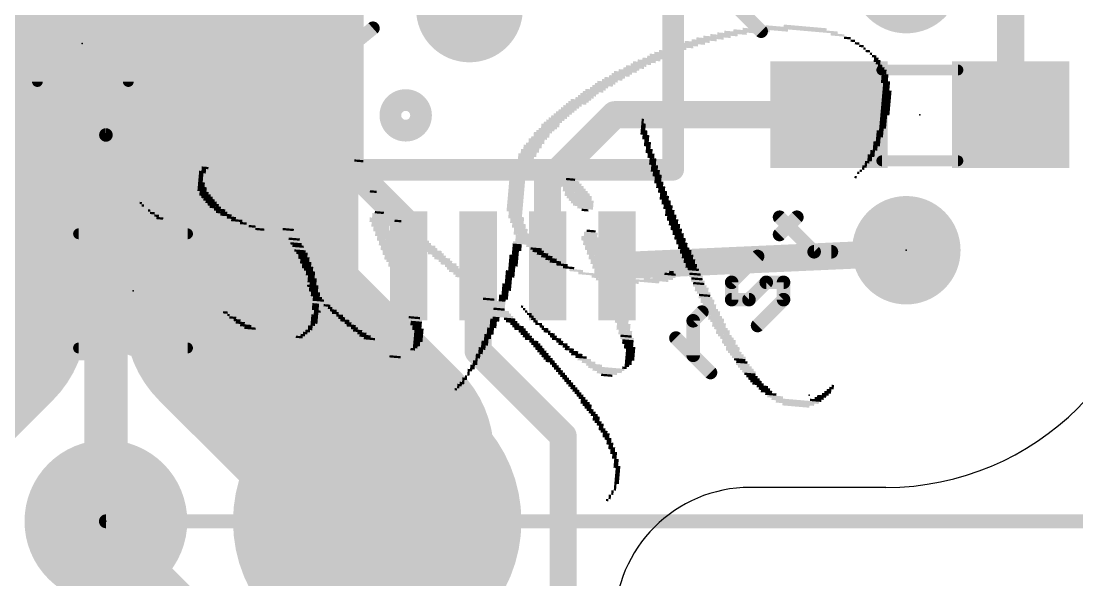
# Model space of a CAD drawing. Extents: x -4.9 to 35.5, y -5.8 to 28.4.
# Drawn here: x 11.27 to 21.16, y 1.74 to 6.97 of the extents above; entities that cross this region are included whole.
import ezdxf

# ---------------------------------------------------------------- set-up
doc = ezdxf.new("R2010")
doc.units = 0
for name, color, linetype in [('1', 12, 'CONTINUOUS'), ('16', 132, 'CONTINUOUS'), ('17', 110, 'CONTINUOUS'), ('20', 53, 'CONTINUOUS'), ('21', 40, 'CONTINUOUS'), ('22', 6, 'CONTINUOUS'), ('23', 53, 'CONTINUOUS'), ('24', 53, 'CONTINUOUS'), ('47', 253, 'CONTINUOUS'), ('51', 53, 'CONTINUOUS')]:
    doc.layers.add(name, color=color, linetype=linetype)

# ---------------------------------------------------------------- blocks, each defined once
blk = doc.blocks.new('PIE')
at = {"const_width": 0.5}
blk.add_lwpolyline([(0, -0.25, 1), (0, 0.25, 1), (0, -0.25)], format="xyb", dxfattribs=at)
blk = doc.blocks.new('RECT')
blk.add_solid([(-0.5, -0.5), (0.5, -0.5), (-0.5, 0.5), (0.5, 0.5)])
blk = doc.blocks.new('ROUNDP')
at = {"const_width": 0.5}
blk.add_lwpolyline([(0, -0.25, 1), (0, 0.25, 1), (0, -0.25)], format="xyb", dxfattribs=at)

msp = doc.modelspace()

# ---------------------------------------------------------------- linework, layer by layer
at = {"layer": '1'}
for points, const_width in [([(12.065, 12.446), (12.065, 0.0635)], 0.4064), ([(20.535, 6.096), (20.535, 10.4022)], 0.254), ([(13.4938, 7.366), (13.503, 6.4568)], 0.254), ([(13.503, 6.4568), (14.859, 5.1008)], 0.254), ([(16.2, 5.4685), (16.8275, 6.096)], 0.254), ([(16.8275, 6.096), (18.835, 6.096)], 0.254), ([(12.965, 5.0445), (11.8428, 5.9127)], 0.254), ([(16.2, 4.6803), (16.2, 5.4685)], 0.254), ([(13.335, 4.445), (12.965, 5.0445)], 0.254), ([(14.859, 5.1008), (14.859, 4.699)], 0.254), ([(13.335, 4.445), (14.605, 2.805)], 1.016), ([(19.6663, 4.8072), (19.558, 4.826)], 0.254), ([(16.85, 4.6803), (19.6663, 4.8072)], 0.254), ([(14.859, 4.699), (14.9, 4.6803)], 0.254), ([(15.55, 4.6803), (15.55, 3.881)], 0.254), ([(15.55, 3.881), (16.3449, 3.0861)], 0.254), ([(14.605, 2.805), (14.605, 2.286)], 1.016), ([(16.3449, 3.0861), (16.3449, 1.3081)], 0.254), ([(13.8049, 0.5461), (12.065, 2.286)], 0.254)]:
    msp.add_lwpolyline(points, dxfattribs=dict(at, const_width=const_width))
for points, const_width in [([(13.5479, 6.5017, 1), (13.4581, 6.4118)], 0.127), ([(13.4395, 6.4561, 1), (13.5665, 6.4574)], 0.127), ([(16.8275, 6.1595, 1), (16.8275, 6.0325)], 0.127), ([(16.8724, 6.0511, 1), (16.7826, 6.1409)], 0.127), ([(18.835, 6.0325, 1), (18.835, 6.1595)], 0.127), ([(20.4715, 6.096, 1), (20.5985, 6.096)], 0.127), ([(11.8816, 5.963, 1), (11.8039, 5.8625)], 0.127), ([(16.2635, 5.4685, 1), (16.1365, 5.4685)], 0.127), ([(16.1551, 5.5134, 1), (16.2449, 5.4236)], 0.127), ([(13.019, 5.0779, 1), (12.911, 5.0111)], 0.127), ([(12.9261, 4.9943, 1), (13.0039, 5.0947)], 0.127), ([(14.9225, 5.1008, 1), (14.7955, 5.1008)], 0.127), ([(14.8141, 5.0558, 1), (14.9039, 5.1457)], 0.127), ([(13.5358, 4.6005, 1), (13.1342, 4.2895)], 0.508), ([(19.5688, 4.8886, 1), (19.5472, 4.7634)], 0.127), ([(19.6554, 4.7447, 1), (19.6771, 4.8698)], 0.127), ([(19.6691, 4.7438, 1), (19.6634, 4.8707)], 0.127), ([(14.8854, 4.7567, 1), (14.8326, 4.6413)], 0.127), ([(14.7955, 4.699, 1), (14.9225, 4.699)], 0.127), ([(14.8736, 4.6225, 1), (14.9264, 4.738)], 0.127), ([(15.6135, 4.6803, 1), (15.4865, 4.6803)], 0.127), ([(16.8471, 4.7437, 1), (16.8529, 4.6168)], 0.127), ([(16.1365, 4.6803, 1), (16.2635, 4.6803)], 0.127), ([(13.281, 4.4116, 1), (13.389, 4.4784)], 0.127), ([(15.5949, 3.9259, 1), (15.5051, 3.8361)], 0.127), ([(15.4865, 3.881, 1), (15.6135, 3.881)], 0.127), ([(14.859, 2.805, 1), (14.351, 2.805)], 0.508), ([(14.4042, 2.6495, 1), (14.8058, 2.9605)], 0.508), ([(16.4084, 3.0861, 1), (16.2814, 3.0861)], 0.127), ([(16.3, 3.0412, 1), (16.3898, 3.131)], 0.127), ([(14.351, 2.286, 1), (14.859, 2.286)], 0.508), ([(12.1099, 2.3309, 1), (12.0201, 2.2411)], 0.127)]:
    msp.add_lwpolyline(points, format="xyb", dxfattribs=dict(at, const_width=const_width))
at = {"layer": '16', "const_width": 2.1844}
for points in [[(10.795, 4.191), (10.795, 15.621)], [(13.335, 15.621), (13.335, 4.191)], [(9.525, 2.921), (10.795, 4.191)], [(14.605, 2.921), (13.335, 4.191)], [(14.605, 2.286), (14.605, 2.921)]]:
    msp.add_lwpolyline(points, dxfattribs=at)
at = {"layer": '16', "const_width": 1.0922}
for points in [[(11.1812, 3.8048, 1), (10.4088, 4.5772)], [(13.7212, 4.5772, 1), (12.9488, 3.8048)], [(10.2489, 4.191, 1), (11.3411, 4.191)], [(12.7889, 4.191, 1), (13.8811, 4.191)], [(15.1511, 2.921, 1), (14.0589, 2.921)], [(14.2188, 2.5348, 1), (14.9912, 3.3072)], [(14.0589, 2.286, 1), (15.1511, 2.286)]]:
    msp.add_lwpolyline(points, format="xyb", dxfattribs=at)
at = {"layer": '20'}
msp.add_line((19.3675, 2.6035), (18.0975, 2.6035), dxfattribs=at)
for centre, radius, start, end in [((19.3675, 5.1435), 2.54, 270, 0), ((18.0975, 1.3335), 1.27, 90, 180)]:
    msp.add_arc(centre, radius, start, end, dxfattribs=at)
at = {"layer": '21'}
for points, const_width in [([(14.375, 8.5803), (14.375, 5.5803)], 0.2032), ([(17.375, 5.5803), (17.375, 8.5803)], 0.2032), ([(18.1989, 6.878), (17.7136, 7.3633)], 0.127), ([(18.3716, 5.1351), (18.6952, 4.8115)], 0.127), ([(18.3716, 4.9733), (18.5334, 5.1351)], 0.127), ([(12.319, 4.953), (12.319, 3.937)], 0.2032), ([(18.6952, 4.8115), (18.857, 4.8115)], 0.127), ([(17.9233, 4.525), (18.166, 4.7677)], 0.127), ([(17.9233, 4.3632), (17.9233, 4.525)], 0.127), ([(18.2469, 4.525), (18.0851, 4.3632)], 0.127), ([(18.4086, 4.525), (18.2469, 4.525)], 0.127), ([(18.4086, 4.3632), (18.4086, 4.525)], 0.127), ([(18.0851, 4.3632), (17.9233, 4.3632)], 0.127), ([(18.166, 4.1206), (18.4086, 4.3632)], 0.127), ([(17.5632, 4.1649), (17.6441, 4.2458)], 0.127), ([(17.5632, 3.8413), (17.5632, 4.1649)], 0.127), ([(17.725, 3.6796), (17.4014, 4.0031)], 0.127)]:
    msp.add_lwpolyline(points, dxfattribs=dict(at, const_width=const_width))
for points, const_width in [([(18.1765, 6.8555, 1), (18.2214, 6.9004)], 0.0635), ([(14.8716, 5.9461, 1), (14.8716, 6.2332, 1), (14.8716, 5.9461)], 0.2032), ([(14.3242, 5.5803, 1), (14.4258, 5.5803)], 0.1016), ([(17.3242, 5.5803, 1), (17.4258, 5.5803)], 0.1016), ([(18.3941, 5.1576, 1), (18.3492, 5.1127)], 0.0635), ([(18.5559, 5.1127, 1), (18.5109, 5.1576)], 0.0635), ([(12.3698, 4.953, 1), (12.2682, 4.953)], 0.1016), ([(18.3492, 4.9958, 1), (18.3941, 4.9509)], 0.0635), ([(18.6952, 4.8433, 1), (18.6952, 4.7798)], 0.0635), ([(18.6727, 4.7891, 1), (18.7176, 4.834)], 0.0635), ([(18.857, 4.7798, 1), (18.857, 4.8433)], 0.0635), ([(18.1884, 4.7452, 1), (18.1435, 4.7901)], 0.0635), ([(17.955, 4.525, 1), (17.8916, 4.525)], 0.0635), ([(17.9008, 4.5475, 1), (17.9458, 4.5026)], 0.0635), ([(18.2469, 4.5568, 1), (18.2469, 4.4933)], 0.0635), ([(18.2693, 4.5026, 1), (18.2244, 4.5475)], 0.0635), ([(18.4404, 4.525, 1), (18.3769, 4.525)], 0.0635), ([(18.4086, 4.4933, 1), (18.4086, 4.5568)], 0.0635), ([(17.9233, 4.395, 1), (17.9233, 4.3315)], 0.0635), ([(17.8916, 4.3632, 1), (17.955, 4.3632)], 0.0635), ([(18.0626, 4.3857, 1), (18.1075, 4.3408)], 0.0635), ([(18.0851, 4.3315, 1), (18.0851, 4.395)], 0.0635), ([(18.3769, 4.3632, 1), (18.4404, 4.3632)], 0.0635), ([(18.4311, 4.3408, 1), (18.3862, 4.3857)], 0.0635), ([(17.6665, 4.2233, 1), (17.6216, 4.2682)], 0.0635), ([(17.5949, 4.1649, 1), (17.5314, 4.1649)], 0.0635), ([(17.5407, 4.1873, 1), (17.5856, 4.1424)], 0.0635), ([(18.1435, 4.143, 1), (18.1884, 4.0981)], 0.0635), ([(17.4239, 4.0256, 1), (17.379, 3.9807)], 0.0635), ([(12.2682, 3.937, 1), (12.3698, 3.937)], 0.1016), ([(17.5314, 3.8413, 1), (17.5949, 3.8413)], 0.0635), ([(17.7025, 3.6571, 1), (17.7474, 3.702)], 0.0635)]:
    msp.add_lwpolyline(points, format="xyb", dxfattribs=dict(at, const_width=const_width))
at = {"layer": '22'}
for points, const_width in [([(9.565, 6.906, 0.1755), (12.065, 5.906)], 0.127), ([(12.065, 5.906, 0.1755), (14.565, 6.906)], 0.127), ([(14.5861, 6.8823, 1), (14.5439, 6.9297)], 0.0635), ([(12.0639, 5.9377, 1), (12.0661, 5.8743)], 0.0635), ([(12.0639, 5.8743, 1), (12.0661, 5.9377)], 0.0635)]:
    msp.add_lwpolyline(points, format="xyb", dxfattribs=dict(at, const_width=const_width))
at = {"layer": '23'}
for p in [(11.8428, 6.7628), (19.685, 6.096), (19.558, 4.826), (12.319, 4.445), (12.065, 2.286)]:
    msp.add_point(p, dxfattribs=at)
at = {"layer": '24'}
msp.add_point((18.65, 3.4671), dxfattribs=at)
at = {"layer": '47', "const_width": 0.13}
for points in [[(12.065, 9.906), (12.065, -5.76)], [(12.065, 2.286), (30.906, 2.286)]]:
    msp.add_lwpolyline(points, dxfattribs=at)
at = {"layer": '47', "const_width": 0.065}
msp.add_lwpolyline([(12.065, 2.3185, 1), (12.065, 2.2535)], format="xyb", dxfattribs=at)
at = {"layer": '51'}
for points, const_width in [([(11.4238, 7.1188), (11.4238, 6.4068)], 0.1016), ([(12.2748, 7.1188), (12.2748, 6.4068)], 0.1016), ([(20.041, 6.515), (19.329, 6.515)], 0.1016), ([(14.375, 5.5803), (17.375, 5.5803)], 0.2032), ([(20.041, 5.664), (19.329, 5.664)], 0.1016), ([(11.809, 4.98), (12.829, 4.98)], 0.1016), ([(11.809, 3.91), (12.829, 3.91)], 0.1016)]:
    msp.add_lwpolyline(points, dxfattribs=dict(at, const_width=const_width))
for points, const_width in [([(19.329, 6.5404, 1), (19.329, 6.4896)], 0.0508), ([(20.041, 6.4896, 1), (20.041, 6.5404)], 0.0508), ([(11.3984, 6.4068, 1), (11.4491, 6.4068)], 0.0508), ([(12.2494, 6.4068, 1), (12.3002, 6.4068)], 0.0508), ([(14.375, 5.6311, 1), (14.375, 5.5295)], 0.1016), ([(17.375, 5.5295, 1), (17.375, 5.6311)], 0.1016), ([(19.329, 5.6894, 1), (19.329, 5.6386)], 0.0508), ([(20.041, 5.6386, 1), (20.041, 5.6894)], 0.0508), ([(11.809, 5.0054, 1), (11.809, 4.9546)], 0.0508), ([(12.829, 4.9546, 1), (12.829, 5.0054)], 0.0508), ([(11.809, 3.9354, 1), (11.809, 3.8846)], 0.0508), ([(12.829, 3.8846, 1), (12.829, 3.9354)], 0.0508)]:
    msp.add_lwpolyline(points, format="xyb", dxfattribs=dict(at, const_width=const_width))

# ---------------------------------------------------------------- block references
at = {"layer": '1', "xscale": 1.2, "yscale": 1.3, "rotation": 90}
msp.add_blockref('RECT', (13.4938, 7.366), dxfattribs=at)
at = {"layer": '1'}
for name, p, xscale, yscale in [('PIE', (19.558, 7.366), 1.016, 1.016), ('PIE', (19.558, 4.826), 1.016, 1.016), ('RECT', (14.9, 4.6803), 0.35, 1.02), ('RECT', (15.55, 4.6803), 0.35, 1.02), ('RECT', (16.2, 4.6803), 0.35, 1.02), ('RECT', (16.85, 4.6803), 0.35, 1.02), ('RECT', (11.303, 4.445), 1.2, 1.3), ('RECT', (13.335, 4.445), 1.2, 1.3)]:
    msp.add_blockref(name, p, dxfattribs=dict(at, xscale=xscale, yscale=yscale))
msp.add_blockref('PIE', (15.4686, 7.0866), dxfattribs=at)
at = {"layer": '1', "xscale": 1.1}
for p, rotation in [((18.835, 6.096), 180), ((20.535, 6.096), 180), ((11.8428, 5.9127), 270)]:
    msp.add_blockref('RECT', p, dxfattribs=dict(at, rotation=rotation))
at = {"layer": '17', "rotation": 180}
for p, xscale, yscale in [((14.605, 2.286), 2.7, 2.7), ((14.605, 2.286), 2.7, 2.7), ((12.065, 2.286), 1.524, 1.524), ((12.065, 2.286), 1.524, 1.524)]:
    msp.add_blockref('ROUNDP', p, dxfattribs=dict(at, xscale=xscale, yscale=yscale))
at = {"layer": '22', "yscale": 0.0212, "rotation": 175}
for p, xscale in [((18.2809, 6.8989), 0.3387), ((18.578, 6.8941), 0.6773), ((18.6114, 6.9124), 0.4022), ((17.6882, 6.802), 0.1905), ((17.7533, 6.8175), 0.1905), ((17.8184, 6.8331), 0.1905), ((17.8835, 6.8486), 0.1905), ((17.9591, 6.8633), 0.2117), ((18.0558, 6.8761), 0.2328), ((18.1526, 6.8888), 0.254), ((18.9135, 6.8435), 0.127), ((19.0065, 6.8141), 0.0635), ((17.4154, 6.7196), 0.1693), ((17.4805, 6.7352), 0.1693), ((17.5245, 6.7526), 0.1693), ((17.5791, 6.769), 0.1905), ((17.6336, 6.7855), 0.1693), ((19.0574, 6.7884), 0.0423), ((19.0977, 6.7637), 0.0423), ((19.138, 6.7389), 0.0423), ((19.1678, 6.715), 0.0212), ((17.1724, 6.6134), 0.1693), ((17.2058, 6.6317), 0.1482), ((17.2393, 6.65), 0.1693), ((17.2833, 6.6674), 0.1693), ((17.3273, 6.6848), 0.1693), ((17.3714, 6.7022), 0.1693), ((19.1976, 6.6912), 0.0423), ((19.2274, 6.6673), 0.0212), ((19.2572, 6.6435), 0.0423), ((19.2764, 6.6205), 0.0423), ((16.9839, 6.5237), 0.1482), ((17.0174, 6.542), 0.1693), ((17.0509, 6.5603), 0.1482), ((17.0843, 6.5786), 0.1693), ((17.1284, 6.596), 0.1693), ((19.2851, 6.5985), 0.0635), ((19.2938, 6.5765), 0.0423), ((19.3218, 6.5316), 0.0635), ((19.3131, 6.5536), 0.0423), ((16.7831, 6.4137), 0.1482), ((16.8166, 6.4321), 0.1693), ((16.85, 6.4504), 0.1482), ((16.8835, 6.4687), 0.1693), ((16.9064, 6.4879), 0.1693), ((16.9505, 6.5053), 0.1693), ((19.3391, 6.4876), 0.0635), ((19.341, 6.5087), 0.0635), ((19.3547, 6.4225), 0.0635), ((19.3565, 6.4436), 0.0635), ((19.3584, 6.4646), 0.0635), ((16.6368, 6.3203), 0.1693), ((16.6703, 6.3386), 0.1482), ((16.6932, 6.3579), 0.1482), ((16.7267, 6.3762), 0.1693), ((16.7496, 6.3954), 0.1693), ((19.3634, 6.4005), 0.0847), ((19.3771, 6.3143), 0.0847), ((19.3684, 6.3363), 0.0635), ((19.3702, 6.3574), 0.0635), ((19.3721, 6.3785), 0.0635), ((16.5011, 6.226), 0.1693), ((16.5345, 6.2443), 0.1482), ((16.5575, 6.2635), 0.1482), ((16.5804, 6.2827), 0.1482), ((16.6033, 6.302), 0.1482), ((19.3697, 6.2299), 0.0847), ((19.3716, 6.251), 0.0847), ((19.3734, 6.2721), 0.0847), ((19.3753, 6.2932), 0.0847), ((16.3529, 6.1114), 0.1482), ((16.3759, 6.1307), 0.1482), ((16.3988, 6.1499), 0.1482), ((16.4217, 6.1692), 0.1482), ((16.4447, 6.1884), 0.1482), ((16.4781, 6.2067), 0.1693), ((19.3605, 6.1245), 0.0847), ((19.3623, 6.1456), 0.0847), ((19.3642, 6.1667), 0.0847), ((19.366, 6.1878), 0.0847), ((19.3679, 6.2088), 0.0847), ((16.2383, 6.0152), 0.1482), ((16.2612, 6.0345), 0.1482), ((16.2842, 6.0537), 0.1482), ((16.3071, 6.073), 0.1482), ((16.33, 6.0922), 0.1482), ((17.0891, 6.0258), 0.0212), ((17.0909, 6.0469), 0.0212), ((19.3407, 6.02), 0.0635), ((19.3426, 6.0411), 0.0635), ((19.3444, 6.0622), 0.0635), ((19.3463, 6.0833), 0.0635), ((19.3587, 6.1034), 0.0847), ((16.1447, 5.9172), 0.1482), ((16.1677, 5.9364), 0.1482), ((16.1906, 5.9557), 0.1482), ((16.2135, 5.9749), 0.1482), ((16.2259, 5.9951), 0.1693), ((17.101, 5.9185), 0.0635), ((17.1028, 5.9396), 0.0635), ((17.0941, 5.9616), 0.0423), ((17.0959, 5.9827), 0.0423), ((17.0978, 6.0038), 0.0423), ((19.3123, 5.9375), 0.0635), ((19.3247, 5.9577), 0.0423), ((19.337, 5.9778), 0.0635), ((19.3389, 5.9989), 0.0635), ((16.0723, 5.8173), 0.1482), ((16.0952, 5.8365), 0.1482), ((16.097, 5.8576), 0.1482), ((16.12, 5.8769), 0.1482), ((16.1429, 5.8961), 0.1482), ((17.1183, 5.8745), 0.0635), ((17.1202, 5.8956), 0.0635), ((17.1357, 5.8305), 0.0635), ((17.127, 5.8525), 0.0423), ((19.282, 5.8339), 0.0635), ((19.2943, 5.8541), 0.0423), ((19.2962, 5.8752), 0.0423), ((19.3086, 5.8953), 0.0635), ((19.3104, 5.9164), 0.0635), ((16.0103, 5.7165), 0.1693), ((16.0227, 5.7366), 0.1482), ((16.0351, 5.7568), 0.1693), ((16.0475, 5.777), 0.1482), ((16.0599, 5.7971), 0.1693), ((17.1339, 5.8094), 0.0635), ((17.1494, 5.7443), 0.0635), ((17.1513, 5.7654), 0.0635), ((17.1426, 5.7874), 0.0423), ((17.1687, 5.7214), 0.0635), ((19.2411, 5.7313), 0.0423), ((19.243, 5.7524), 0.0423), ((19.2659, 5.7716), 0.0423), ((19.2677, 5.7927), 0.0423), ((19.2801, 5.8128), 0.0635), ((13.1448, 5.6272), 0.2752), ((13.1361, 5.6492), 0.2117), ((13.1274, 5.6712), 0.1482), ((14.4403, 5.6201), 0.1905), ((14.4421, 5.6412), 0.1482), ((14.4334, 5.6632), 0.0847), ((15.9713, 5.6349), 0.1482), ((15.9732, 5.656), 0.1482), ((15.9961, 5.6752), 0.1482), ((15.9979, 5.6963), 0.1482), ((17.1668, 5.7003), 0.0635), ((17.1824, 5.6352), 0.0635), ((17.1842, 5.6563), 0.0635), ((17.1861, 5.6773), 0.0635), ((19.1792, 5.6305), 0.0212), ((19.1916, 5.6506), 0.0423), ((19.2145, 5.6699), 0.0423), ((19.2163, 5.6909), 0.0423), ((19.2287, 5.7111), 0.0635), ((12.9564, 5.5375), 0.0423), ((12.9688, 5.5576), 0.0635), ((12.9812, 5.5778), 0.0423), ((12.9935, 5.598), 0.0635), ((13.1535, 5.6052), 0.3387), ((13.236, 5.5768), 0.2117), ((13.2869, 5.5511), 0.1905), ((13.3061, 5.5281), 0.1905), ((14.449, 5.5981), 0.2117), ((14.4769, 5.5532), 0.2328), ((14.4682, 5.5752), 0.2117), ((14.4961, 5.5302), 0.2328), ((15.9305, 5.5322), 0.1693), ((15.9428, 5.5524), 0.1482), ((15.9447, 5.5735), 0.1482), ((15.9465, 5.5946), 0.1482), ((15.9695, 5.6138), 0.1482), ((17.2085, 5.5692), 0.0847), ((17.1998, 5.5912), 0.0635), ((17.2016, 5.6122), 0.0635), ((17.2259, 5.5251), 0.0847), ((17.2172, 5.5471), 0.0635), ((19.1085, 5.5516), 0.0212), ((19.1315, 5.5709), 0.0212), ((19.1544, 5.5901), 0.0212), ((19.1668, 5.6103), 0.0423), ((12.9577, 5.4311), 0.0635), ((12.9595, 5.4522), 0.0635), ((12.9508, 5.4742), 0.0423), ((12.9527, 5.4953), 0.0423), ((12.9545, 5.5164), 0.0423), ((13.3465, 5.5033), 0.1905), ((13.3762, 5.4795), 0.1693), ((13.3955, 5.4566), 0.1693), ((13.4147, 5.4336), 0.1693), ((14.5048, 5.5082), 0.254), ((14.5135, 5.4862), 0.2328), ((14.5328, 5.4633), 0.2328), ((14.5415, 5.4413), 0.2117), ((14.5502, 5.4193), 0.1905), ((15.9107, 5.4277), 0.1482), ((15.9125, 5.4488), 0.1482), ((15.9144, 5.4699), 0.1482), ((15.9162, 5.491), 0.1482), ((15.9181, 5.5121), 0.1482), ((16.431, 5.4247), 0.2117), ((16.4223, 5.4467), 0.1905), ((16.4241, 5.4678), 0.1482), ((16.4154, 5.4898), 0.0847), ((17.2414, 5.46), 0.0847), ((17.2327, 5.482), 0.0635), ((17.2346, 5.5031), 0.0635), ((17.2501, 5.438), 0.0635), ((19.0838, 5.5113), 0.0212), ((12.9646, 5.388), 0.0847), ((12.9664, 5.4091), 0.0847), ((12.9925, 5.3431), 0.1058), ((12.9838, 5.3651), 0.0847), ((13.455, 5.4089), 0.1693), ((13.4743, 5.3859), 0.1693), ((13.4935, 5.363), 0.1693), ((13.5128, 5.3401), 0.1693), ((14.5694, 5.3964), 0.1482), ((14.5676, 5.3753), 0.0635), ((15.9015, 5.3223), 0.1482), ((15.9033, 5.3434), 0.1482), ((15.9052, 5.3645), 0.1482), ((15.907, 5.3856), 0.1482), ((15.9088, 5.4066), 0.1482), ((16.4589, 5.3798), 0.2328), ((16.4502, 5.4018), 0.2117), ((16.4868, 5.3348), 0.254), ((16.4781, 5.3568), 0.2328), ((17.2588, 5.416), 0.0847), ((17.2762, 5.372), 0.0847), ((17.2675, 5.394), 0.0635), ((17.2936, 5.328), 0.0847), ((17.2849, 5.35), 0.0635), ((12.391, 5.2682), 0.0212), ((12.4103, 5.2453), 0.0212), ((13.0117, 5.3202), 0.1058), ((13.031, 5.2972), 0.1058), ((13.0502, 5.2743), 0.1058), ((13.0695, 5.2514), 0.1058), ((13.0887, 5.2284), 0.1058), ((13.5426, 5.3162), 0.1482), ((13.5618, 5.2933), 0.1482), ((13.581, 5.2704), 0.1482), ((13.6003, 5.2474), 0.1482), ((13.6195, 5.2245), 0.1482), ((15.8941, 5.238), 0.1482), ((15.8959, 5.2591), 0.1482), ((15.8978, 5.2801), 0.1482), ((15.8996, 5.3012), 0.1482), ((16.4955, 5.3128), 0.2328), ((16.5148, 5.2899), 0.2328), ((16.5235, 5.2679), 0.2117), ((16.5322, 5.2459), 0.1905), ((16.5514, 5.2229), 0.1482), ((17.2918, 5.3069), 0.0847), ((17.3092, 5.2629), 0.0847), ((17.311, 5.284), 0.0847), ((17.3284, 5.24), 0.0847), ((12.4698, 5.1976), 0.0212), ((12.4996, 5.1738), 0.0423), ((12.54, 5.149), 0.0423), ((13.129, 5.2037), 0.1058), ((13.1483, 5.1807), 0.1058), ((13.1886, 5.156), 0.1058), ((13.2395, 5.1303), 0.0847), ((13.6388, 5.2016), 0.1482), ((13.658, 5.1786), 0.1482), ((13.6772, 5.1557), 0.1482), ((13.6859, 5.1337), 0.127), ((14.6211, 5.1369), 0.127), ((14.6229, 5.158), 0.127), ((14.6248, 5.179), 0.0847), ((15.8904, 5.1958), 0.1482), ((15.8922, 5.2169), 0.1482), ((15.906, 5.1307), 0.1482), ((15.8973, 5.1527), 0.127), ((15.8991, 5.1738), 0.127), ((16.5496, 5.2019), 0.0635), ((17.3266, 5.2189), 0.0847), ((17.3527, 5.1528), 0.1058), ((17.344, 5.1749), 0.0847), ((17.3458, 5.1959), 0.0847), ((17.3614, 5.1308), 0.0847), ((12.5697, 5.1251), 0.0635), ((12.6628, 5.0957), 0.1693), ((13.2513, 5.023), 1.2276), ((13.3233, 4.9955), 1.0795), ((13.2903, 5.1046), 0.1058), ((13.3517, 5.078), 0.0635), ((13.4342, 5.0495), 0.0635), ((13.7052, 5.1108), 0.127), ((13.7244, 5.0878), 0.127), ((13.7437, 5.0649), 0.127), ((13.7629, 5.042), 0.127), ((14.6174, 5.0947), 0.1693), ((14.6192, 5.1158), 0.1693), ((14.6348, 5.0507), 0.1693), ((14.6366, 5.0718), 0.1693), ((14.6435, 5.0287), 0.1482), ((14.8158, 5.0561), 0.1482), ((14.8071, 5.0781), 0.127), ((14.8456, 5.0322), 0.1693), ((14.7985, 5.1001), 0.0635), ((15.9128, 5.0876), 0.127), ((15.9146, 5.1087), 0.127), ((15.9302, 5.0436), 0.127), ((15.932, 5.0647), 0.127), ((17.3701, 5.1088), 0.1058), ((17.3875, 5.0648), 0.1058), ((17.3788, 5.0868), 0.0847), ((17.3962, 5.0428), 0.0847), ((13.5062, 5.022), 0.0847), ((13.7803, 4.998), 0.127), ((13.7716, 5.02), 0.1058), ((13.8275, 4.9301), 0.1058), ((14.6522, 5.0067), 0.1693), ((14.6696, 4.9627), 0.1693), ((14.6609, 4.9847), 0.1482), ((14.6783, 4.9407), 0.1482), ((14.8754, 5.0084), 0.1905), ((14.9052, 4.9845), 0.1693), ((14.9455, 4.9598), 0.1693), ((14.9753, 4.9359), 0.1482), ((15.9563, 4.9776), 0.1482), ((15.9476, 4.9996), 0.127), ((15.9494, 5.0207), 0.127), ((15.9842, 4.9326), 0.1693), ((15.9755, 4.9546), 0.1482), ((16.6012, 4.9424), 0.1693), ((16.6031, 4.9635), 0.127), ((16.6049, 4.9846), 0.127), ((16.6068, 5.0056), 0.0847), ((17.4048, 5.0208), 0.1058), ((17.4223, 4.9768), 0.1058), ((17.4136, 4.9988), 0.0847), ((17.4396, 4.9328), 0.1058), ((17.4309, 4.9548), 0.0847), ((13.8362, 4.9081), 0.127), ((13.8449, 4.8861), 0.1058), ((13.8728, 4.8411), 0.127), ((13.8641, 4.8632), 0.1058), ((14.687, 4.9186), 0.1693), ((14.7044, 4.8746), 0.1693), ((14.6957, 4.8966), 0.1482), ((14.7218, 4.8306), 0.1693), ((14.7131, 4.8526), 0.1482), ((15.0156, 4.9111), 0.1482), ((15.0349, 4.8882), 0.1482), ((15.0752, 4.8634), 0.1482), ((15.0944, 4.8405), 0.1482), ((15.9118, 4.8327), 0.0847), ((15.9136, 4.8538), 0.0847), ((15.9154, 4.8749), 0.0847), ((15.9805, 4.8905), 0.2117), ((15.9824, 4.9115), 0.1693), ((16.063, 4.862), 0.127), ((16.0928, 4.8381), 0.1058), ((16.5994, 4.9213), 0.1693), ((16.6168, 4.8773), 0.1693), ((16.6186, 4.8984), 0.1693), ((16.6342, 4.8333), 0.1693), ((16.6255, 4.8553), 0.1482), ((17.457, 4.8888), 0.1058), ((17.4483, 4.9108), 0.0847), ((17.4744, 4.8447), 0.1058), ((17.4657, 4.8668), 0.0847), ((13.8815, 4.8191), 0.1058), ((13.9007, 4.7962), 0.1058), ((13.9181, 4.7522), 0.1058), ((13.9094, 4.7742), 0.0847), ((13.9268, 4.7302), 0.0847), ((14.7392, 4.7866), 0.1693), ((14.7305, 4.8086), 0.1482), ((14.7565, 4.7426), 0.1693), ((14.7479, 4.7646), 0.1482), ((15.1348, 4.8157), 0.1482), ((15.154, 4.7928), 0.1482), ((15.1838, 4.7689), 0.127), ((15.2136, 4.7451), 0.1482), ((15.8833, 4.7502), 0.0847), ((15.8851, 4.7713), 0.0847), ((15.8975, 4.7915), 0.0635), ((15.8994, 4.8126), 0.0635), ((16.1121, 4.8152), 0.1058), ((16.1524, 4.7904), 0.1058), ((16.1927, 4.7657), 0.1058), ((16.233, 4.7409), 0.1058), ((16.6516, 4.7893), 0.1693), ((16.6429, 4.8113), 0.1482), ((16.669, 4.7452), 0.1693), ((16.6603, 4.7672), 0.1482), ((17.4918, 4.8007), 0.1058), ((17.4937, 4.8218), 0.1058), ((17.5092, 4.7567), 0.1058), ((17.5111, 4.7778), 0.1058), ((17.5285, 4.7338), 0.1058), ((13.9355, 4.7082), 0.1058), ((13.9529, 4.6642), 0.1058), ((13.9442, 4.6862), 0.0847), ((13.9616, 4.6422), 0.0847), ((14.7652, 4.7206), 0.1482), ((14.7826, 4.6766), 0.1482), ((14.7845, 4.6976), 0.1482), ((14.8, 4.6325), 0.1482), ((14.8019, 4.6536), 0.1482), ((15.2434, 4.7212), 0.127), ((15.2731, 4.6974), 0.1482), ((15.3029, 4.6735), 0.127), ((15.3222, 4.6506), 0.127), ((15.8635, 4.6457), 0.0635), ((15.8654, 4.6668), 0.0635), ((15.8778, 4.687), 0.0847), ((15.8796, 4.7081), 0.0847), ((15.8814, 4.7292), 0.0847), ((16.2734, 4.7161), 0.1058), ((16.3348, 4.6895), 0.1058), ((16.3962, 4.6629), 0.1058), ((16.4681, 4.6353), 0.127), ((16.6864, 4.7012), 0.1693), ((16.6777, 4.7232), 0.1482), ((16.7038, 4.6572), 0.1693), ((16.6951, 4.6792), 0.1482), ((16.7125, 4.6352), 0.1482), ((17.5266, 4.7127), 0.1058), ((17.544, 4.6687), 0.1058), ((17.5459, 4.6898), 0.1058), ((17.5633, 4.6458), 0.1058), ((13.979, 4.5981), 0.0847), ((13.9809, 4.6192), 0.0847), ((13.9946, 4.533), 0.0847), ((13.9964, 4.5541), 0.0847), ((13.9877, 4.5761), 0.0635), ((14.8174, 4.5885), 0.1482), ((14.8193, 4.6096), 0.1482), ((14.8348, 4.5445), 0.1482), ((14.8261, 4.5665), 0.127), ((15.3519, 4.6268), 0.1482), ((15.3817, 4.6029), 0.127), ((15.4115, 4.579), 0.1482), ((15.4413, 4.5552), 0.127), ((15.4605, 4.5323), 0.127), ((15.8332, 4.5422), 0.0635), ((15.8351, 4.5632), 0.0635), ((15.8474, 4.5834), 0.0847), ((15.8493, 4.6045), 0.0847), ((15.8511, 4.6256), 0.0847), ((16.6561, 4.5976), 0.3387), ((16.9283, 4.5526), 0.635), ((16.7212, 4.6132), 0.1693), ((16.8527, 4.5379), 0.4022), ((17.2148, 4.5488), 0.2328), ((17.2799, 4.5643), 0.1905), ((17.3239, 4.5817), 0.1482), ((17.3469, 4.6009), 0.1058), ((17.3593, 4.6211), 0.0423), ((17.572, 4.6237), 0.127), ((17.5893, 4.5797), 0.127), ((17.5807, 4.6017), 0.1058), ((17.6068, 4.5357), 0.127), ((17.5981, 4.5577), 0.1058), ((14.0014, 4.4899), 0.1058), ((14.0083, 4.4469), 0.0847), ((14.0101, 4.4679), 0.0847), ((14.0033, 4.511), 0.0635), ((14.8522, 4.5005), 0.1482), ((14.8435, 4.5225), 0.127), ((14.8696, 4.4565), 0.1482), ((14.8609, 4.4785), 0.127), ((14.8783, 4.4345), 0.127), ((15.4903, 4.5084), 0.1482), ((15.5201, 4.4846), 0.127), ((15.5393, 4.4616), 0.127), ((15.5691, 4.4378), 0.1482), ((15.8029, 4.4386), 0.0635), ((15.8153, 4.4587), 0.0847), ((15.8171, 4.4798), 0.0847), ((15.819, 4.5009), 0.0847), ((15.8314, 4.5211), 0.0635), ((16.7647, 4.5032), 0.1482), ((16.7665, 4.5242), 0.1482), ((16.7821, 4.4591), 0.1482), ((16.7839, 4.4802), 0.1482), ((16.8013, 4.4362), 0.1482), ((17.6241, 4.4917), 0.127), ((17.6154, 4.5137), 0.1058), ((17.6415, 4.4477), 0.127), ((17.6434, 4.4688), 0.127), ((14.0257, 4.4028), 0.0847), ((14.0275, 4.4239), 0.0847), ((14.0623, 4.3359), 0.127), ((14.0536, 4.3579), 0.1058), ((14.0449, 4.3799), 0.0847), ((14.887, 4.4125), 0.1482), ((14.8939, 4.3694), 0.127), ((14.8957, 4.3905), 0.127), ((14.9131, 4.3464), 0.127), ((15.5989, 4.4139), 0.127), ((15.6181, 4.391), 0.127), ((15.6479, 4.3671), 0.1058), ((15.7093, 4.3405), 0.1905), ((15.7744, 4.3561), 0.0635), ((15.7868, 4.3762), 0.0847), ((15.7887, 4.3973), 0.0847), ((15.8011, 4.4175), 0.0635), ((16.7994, 4.4151), 0.1482), ((16.8168, 4.3711), 0.1482), ((16.8081, 4.3931), 0.127), ((16.8255, 4.3491), 0.127), ((17.6608, 4.4248), 0.127), ((17.6782, 4.3807), 0.127), ((17.6695, 4.4027), 0.1058), ((17.6956, 4.3367), 0.127), ((17.6974, 4.3578), 0.127), ((13.1831, 4.2428), 0.0423), ((14.0252, 4.2754), 0.0635), ((14.027, 4.2965), 0.0635), ((14.0288, 4.3176), 0.0635), ((14.0444, 4.2525), 0.0635), ((14.1343, 4.3083), 0.0635), ((14.1641, 4.2845), 0.0423), ((14.1938, 4.2606), 0.0635), ((14.2131, 4.2377), 0.0635), ((14.9113, 4.3254), 0.127), ((14.9268, 4.2603), 0.127), ((14.9287, 4.2813), 0.127), ((14.9305, 4.3024), 0.127), ((14.9461, 4.2373), 0.127), ((15.718, 4.3185), 0.1693), ((15.7373, 4.2956), 0.127), ((15.7652, 4.2506), 0.1482), ((15.746, 4.2736), 0.1058), ((15.9605, 4.2973), 0.0212), ((15.9798, 4.2744), 0.0212), ((15.999, 4.2514), 0.0212), ((16.8342, 4.3271), 0.1482), ((16.8516, 4.2831), 0.1482), ((16.8429, 4.3051), 0.127), ((16.869, 4.2391), 0.1482), ((16.8603, 4.2611), 0.127), ((17.713, 4.2927), 0.127), ((17.7148, 4.3138), 0.127), ((17.7322, 4.2698), 0.127), ((17.7515, 4.2469), 0.127), ((13.2128, 4.219), 0.0212), ((13.2532, 4.1942), 0.0635), ((13.2935, 4.1694), 0.0635), ((13.3233, 4.1456), 0.0847), ((14.0141, 4.1489), 0.0635), ((14.0159, 4.17), 0.0635), ((14.0178, 4.1911), 0.0635), ((14.0196, 4.2121), 0.0635), ((14.032, 4.2323), 0.0423), ((14.2534, 4.2129), 0.0635), ((14.2726, 4.19), 0.0635), ((14.3024, 4.1662), 0.0847), ((14.3322, 4.1423), 0.0635), ((14.9442, 4.2162), 0.127), ((14.9616, 4.1722), 0.127), ((14.9529, 4.1942), 0.1058), ((14.9703, 4.1502), 0.1058), ((15.6927, 4.1508), 0.0635), ((15.7051, 4.1709), 0.0847), ((15.7175, 4.1911), 0.0635), ((15.7826, 4.2066), 0.1905), ((15.7739, 4.2286), 0.1693), ((15.844, 4.18), 0.1058), ((15.8633, 4.1571), 0.1058), ((16.0288, 4.2276), 0.0423), ((16.048, 4.2047), 0.0423), ((16.0673, 4.1817), 0.0423), ((16.0865, 4.1588), 0.0423), ((16.8759, 4.196), 0.127), ((16.8777, 4.2171), 0.127), ((16.8933, 4.152), 0.127), ((16.8951, 4.173), 0.127), ((17.7496, 4.2258), 0.127), ((17.7775, 4.1808), 0.1482), ((17.7688, 4.2028), 0.127), ((17.7862, 4.1588), 0.127), ((17.8055, 4.1359), 0.127), ((13.3742, 4.1199), 0.1058), ((13.4145, 4.0951), 0.1058), ((13.4759, 4.0685), 0.1482), ((13.5373, 4.0419), 0.1905), ((13.9311, 4.0499), 0.0423), ((13.954, 4.0692), 0.0423), ((13.9769, 4.0884), 0.0423), ((13.9788, 4.1095), 0.0423), ((14.0017, 4.1287), 0.0423), ((14.362, 4.1185), 0.0847), ((14.3918, 4.0946), 0.0635), ((14.4216, 4.0708), 0.0847), ((14.4619, 4.046), 0.0847), ((14.9685, 4.1291), 0.1058), ((14.9859, 4.0851), 0.1058), ((14.9772, 4.1071), 0.0847), ((14.9927, 4.042), 0.0847), ((14.9946, 4.0631), 0.0847), ((15.6624, 4.0472), 0.0635), ((15.6643, 4.0683), 0.0635), ((15.6661, 4.0893), 0.0635), ((15.689, 4.1086), 0.0635), ((15.6909, 4.1297), 0.0635), ((15.8931, 4.1332), 0.0847), ((15.9228, 4.1094), 0.1058), ((15.9421, 4.0865), 0.1058), ((15.9719, 4.0626), 0.0847), ((15.9911, 4.0397), 0.0847), ((16.1163, 4.1349), 0.0635), ((16.1461, 4.1111), 0.0423), ((16.1759, 4.0872), 0.0635), ((16.1951, 4.0643), 0.0635), ((16.2354, 4.0395), 0.0635), ((16.9088, 4.0869), 0.127), ((16.9107, 4.1079), 0.127), ((16.9125, 4.129), 0.127), ((16.9262, 4.0428), 0.127), ((16.9281, 4.0639), 0.127), ((17.8036, 4.1148), 0.127), ((17.8229, 4.0919), 0.127), ((17.8403, 4.0479), 0.127), ((17.8421, 4.0689), 0.127), ((13.6831, 4.0079), 0.4022), ((13.6917, 3.9859), 0.2963), ((13.7004, 3.9639), 0.1905), ((13.8747, 4.0124), 0.0635), ((13.9081, 4.0307), 0.0423), ((14.4917, 4.0221), 0.1058), ((14.532, 3.9973), 0.1058), ((14.5618, 3.9735), 0.127), ((14.6021, 3.9487), 0.127), ((14.9748, 3.9586), 0.0635), ((14.9872, 3.9788), 0.0847), ((14.989, 3.9999), 0.0847), ((14.9909, 4.0209), 0.0847), ((15.611, 3.9454), 0.0635), ((15.6129, 3.9665), 0.0635), ((15.6253, 3.9867), 0.0423), ((15.6377, 4.0068), 0.0635), ((15.6395, 4.0279), 0.0635), ((16.0103, 4.0167), 0.0847), ((16.0296, 3.9938), 0.0847), ((16.0699, 3.969), 0.0847), ((16.0891, 3.9461), 0.0847), ((16.2547, 4.0166), 0.0635), ((16.2844, 3.9928), 0.0847), ((16.3142, 3.9689), 0.0635), ((16.344, 3.9451), 0.0847), ((16.9436, 3.9988), 0.127), ((16.9349, 4.0208), 0.1058), ((16.9505, 3.9557), 0.1058), ((16.9523, 3.9768), 0.1058), ((17.8595, 4.0249), 0.127), ((17.8788, 4.002), 0.127), ((17.8961, 3.958), 0.127), ((17.898, 3.9791), 0.127), ((14.653, 3.923), 0.1482), ((14.7671, 3.8918), 0.3387), ((14.7758, 3.8698), 0.2752), ((14.774, 3.8487), 0.1905), ((14.9376, 3.8981), 0.0423), ((14.9606, 3.9174), 0.0423), ((14.9729, 3.9375), 0.0635), ((15.5491, 3.8446), 0.0423), ((15.572, 3.8639), 0.0423), ((15.5739, 3.885), 0.0423), ((15.5863, 3.9051), 0.0635), ((15.5986, 3.9253), 0.0423), ((16.1084, 3.9232), 0.0847), ((16.1276, 3.9002), 0.0847), ((16.1469, 3.8773), 0.0847), ((16.1661, 3.8544), 0.0847), ((16.3738, 3.9212), 0.0635), ((16.4036, 3.8973), 0.0847), ((16.4439, 3.8726), 0.0847), ((16.4737, 3.8487), 0.1058), ((16.9679, 3.9117), 0.1058), ((16.9592, 3.9337), 0.0847), ((16.9729, 3.8475), 0.0847), ((16.9747, 3.8686), 0.0847), ((16.9766, 3.8897), 0.0847), ((17.9154, 3.9351), 0.127), ((17.9328, 3.891), 0.127), ((17.9346, 3.9121), 0.127), ((17.952, 3.8681), 0.127), ((17.9713, 3.8452), 0.127), ((14.7721, 3.8276), 0.1058), ((15.5206, 3.7621), 0.0423), ((15.5225, 3.7832), 0.0423), ((15.5349, 3.8034), 0.0212), ((15.5473, 3.8235), 0.0423), ((16.1853, 3.8315), 0.0847), ((16.2046, 3.8085), 0.0847), ((16.2238, 3.7856), 0.0847), ((16.2536, 3.7617), 0.0635), ((16.514, 3.8239), 0.1058), ((16.5438, 3.8001), 0.127), ((16.5841, 3.7753), 0.127), ((16.635, 3.7496), 0.1482), ((16.9426, 3.744), 0.0423), ((16.955, 3.7641), 0.0635), ((16.9568, 3.7852), 0.0635), ((16.9692, 3.8054), 0.0847), ((16.971, 3.8265), 0.0847), ((17.9905, 3.8222), 0.127), ((17.9992, 3.8002), 0.1058), ((18.0271, 3.7553), 0.127), ((18.0184, 3.7773), 0.1058), ((15.4587, 3.6613), 0.0212), ((15.4605, 3.6824), 0.0212), ((15.4729, 3.7026), 0.0423), ((15.4959, 3.7218), 0.0423), ((15.4977, 3.7429), 0.0423), ((16.2729, 3.7388), 0.0635), ((16.2921, 3.7159), 0.0635), ((16.3113, 3.693), 0.0635), ((16.3306, 3.67), 0.0635), ((16.3498, 3.6471), 0.0635), ((16.7491, 3.7184), 0.3387), ((16.7578, 3.6964), 0.2752), ((16.756, 3.6753), 0.1905), ((16.7541, 3.6542), 0.1058), ((16.9196, 3.7247), 0.0423), ((18.0464, 3.7324), 0.127), ((18.0656, 3.7094), 0.127), ((18.0849, 3.6865), 0.127), ((18.0936, 3.6645), 0.1058), ((15.3757, 3.5623), 0.0423), ((15.3986, 3.5816), 0.0423), ((15.411, 3.6017), 0.0212), ((15.4234, 3.6219), 0.0423), ((15.4358, 3.6421), 0.0212), ((16.3691, 3.6242), 0.0635), ((16.3883, 3.6012), 0.0635), ((16.4075, 3.5783), 0.0635), ((16.4268, 3.5554), 0.0635), ((18.1128, 3.6416), 0.1058), ((18.132, 3.6186), 0.1058), ((18.1513, 3.5957), 0.1058), ((18.1705, 3.5728), 0.1058), ((18.2109, 3.548), 0.1058), ((18.87, 3.5541), 0.0212), ((15.3404, 3.5229), 0.0212), ((15.3633, 3.5422), 0.0212), ((16.446, 3.5324), 0.0635), ((16.4653, 3.5095), 0.0635), ((16.4845, 3.4866), 0.0635), ((16.5037, 3.4637), 0.0635), ((18.2301, 3.5251), 0.1058), ((18.2493, 3.5021), 0.1058), ((18.2897, 3.4774), 0.1058), ((18.33, 3.4526), 0.1482), ((18.7659, 3.457), 0.0847), ((18.7994, 3.4753), 0.0635), ((18.8223, 3.4945), 0.0635), ((18.8347, 3.5147), 0.0423), ((18.8576, 3.5339), 0.0423), ((16.523, 3.4407), 0.0635), ((16.5509, 3.3958), 0.0847), ((16.5422, 3.4178), 0.0635), ((16.5702, 3.3729), 0.0847), ((16.5789, 3.3508), 0.0635), ((18.5179, 3.4149), 0.4445), ((18.5161, 3.3938), 0.3598), ((18.5248, 3.3718), 0.254), ((18.7095, 3.4194), 0.1058), ((18.743, 3.4377), 0.0847), ((16.5981, 3.3279), 0.0635), ((16.6173, 3.305), 0.0635), ((16.6366, 3.2821), 0.0635), ((16.6558, 3.2591), 0.0635), ((16.654, 3.238), 0.0635), ((16.6732, 3.2151), 0.0635), ((16.6925, 3.1922), 0.0635), ((16.7012, 3.1702), 0.0423), ((16.7098, 3.1482), 0.0635), ((16.7291, 3.1252), 0.0635), ((16.7465, 3.0812), 0.0635), ((16.7483, 3.1023), 0.0635), ((16.7657, 3.0583), 0.0635), ((16.7831, 3.0143), 0.0635), ((16.7744, 3.0363), 0.0423), ((16.8005, 2.9703), 0.0635), ((16.7918, 2.9923), 0.0423), ((16.8179, 2.9262), 0.0635), ((16.8092, 2.9482), 0.0423), ((16.8248, 2.8832), 0.0423), ((16.8266, 2.9042), 0.0423), ((16.844, 2.8602), 0.0423), ((16.849, 2.796), 0.0635), ((16.8403, 2.818), 0.0423), ((16.8422, 2.8391), 0.0423), ((16.8577, 2.774), 0.0423), ((16.8485, 2.6686), 0.0423), ((16.8503, 2.6897), 0.0423), ((16.8522, 2.7108), 0.0423), ((16.854, 2.7319), 0.0423), ((16.8559, 2.753), 0.0423), ((16.8076, 2.5659), 0.0212), ((16.8306, 2.5852), 0.0212), ((16.8324, 2.6063), 0.0212), ((16.8343, 2.6274), 0.0212), ((16.8466, 2.6475), 0.0423), ((16.7581, 2.4853), 0.0212), ((16.781, 2.5045), 0.0212), ((16.7829, 2.5256), 0.0212), ((16.8058, 2.5449), 0.0212)]:
    msp.add_blockref('RECT', p, dxfattribs=dict(at, xscale=xscale))
at = {"layer": '51', "xscale": 0.5001, "yscale": 0.95}
for p, rotation in [((19.1047, 6.0909), 180), ((20.2732, 6.0909), 180), ((11.8479, 6.1825), 270)]:
    msp.add_blockref('RECT', p, dxfattribs=dict(at, rotation=rotation))
at = {"layer": '51', "yscale": 1.3}
for p, xscale in [((11.6106, 4.445), 0.5832), ((13.0222, 4.445), 0.5936)]:
    msp.add_blockref('RECT', p, dxfattribs=dict(at, xscale=xscale))

doc.saveas('drawing.dxf')
